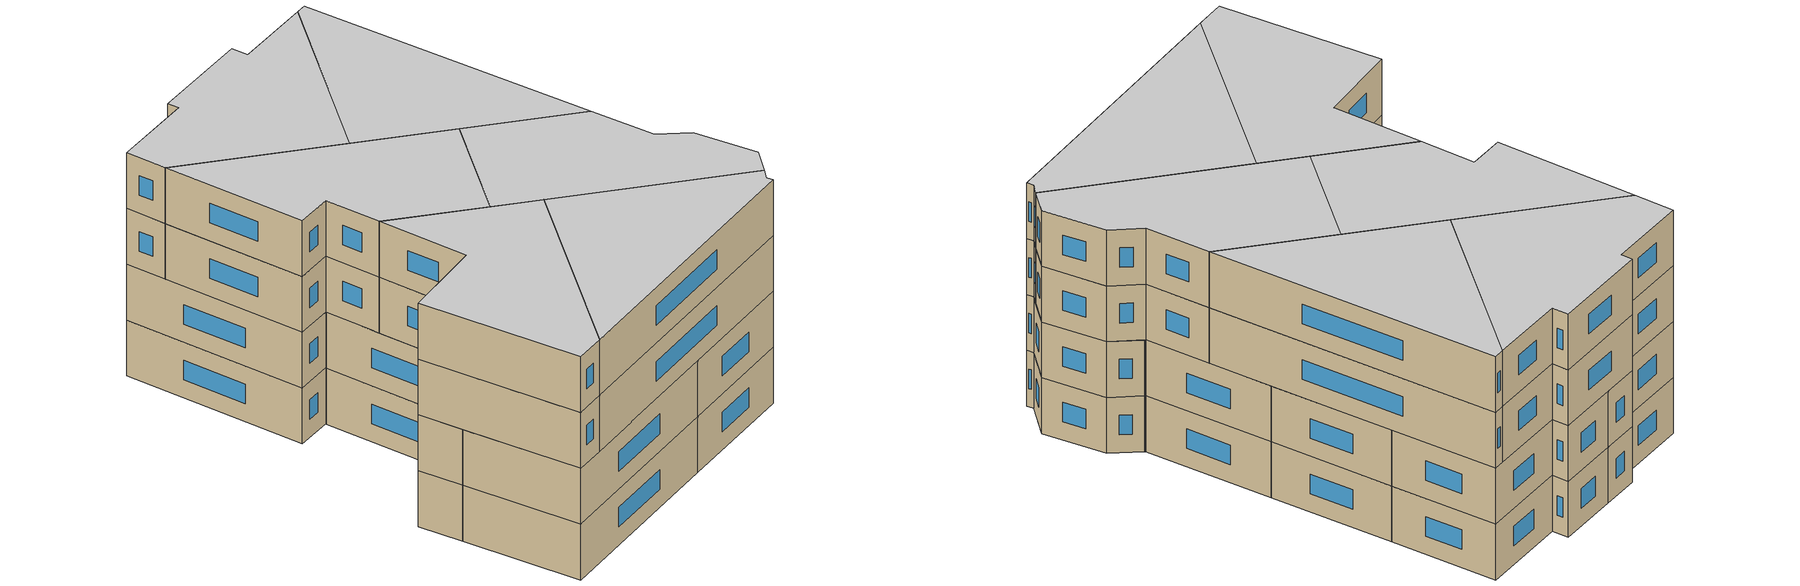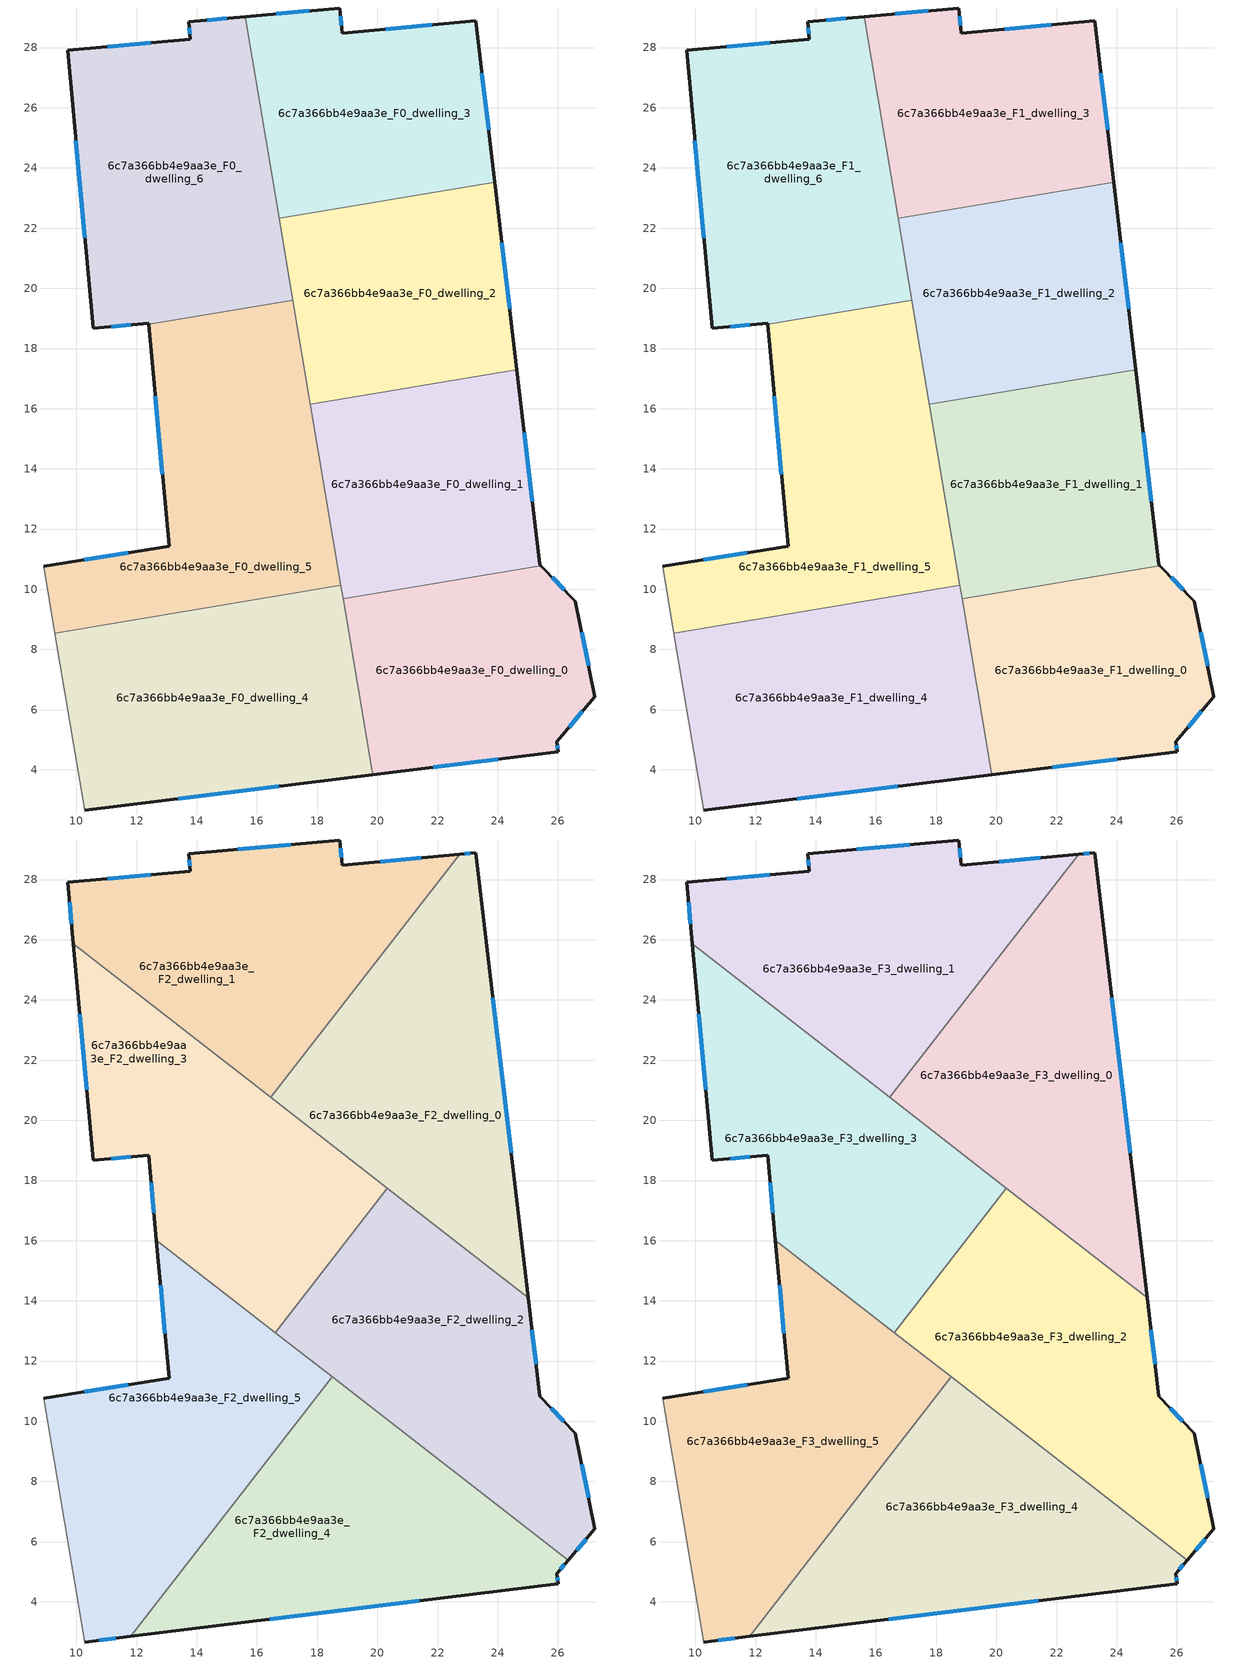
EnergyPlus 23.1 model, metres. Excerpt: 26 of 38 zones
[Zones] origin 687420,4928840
6c7a366bb4e9aa3e_F0_dwelling_0
 floor ground (EU_floor_Construction): 26.58,9.59 27.23,6.42 25.96,4.93 26.02,4.59 19.84,3.84 18.86,9.68 25.43,10.79 z0
 wall outside (EU_wall_Construction): 19.84,3.84 26.02,4.59 25.96,4.93 27.23,6.42 26.58,9.59 25.43,10.79 z0:3
 wall to 6c7a366bb4e9aa3e_F0_dwelling_1 (EU_wall_Construction): 25.43,10.79 18.86,9.68 z0:3
 wall to 6c7a366bb4e9aa3e_F0_dwelling_4 (EU_wall_Construction): 18.86,9.68 19.84,3.84 z0:3
 window (EU_Window_Construction): 26,4.71 25.98,4.82 / 21.85,4.08 24.01,4.35 / 26.21,9.98 25.81,10.4 / 27.02,7.46 26.79,8.56 / 26.37,5.42 26.82,5.94 z0.98:2.02
6c7a366bb4e9aa3e_F0_dwelling_1
 floor ground (EU_floor_Construction): 24.64,17.3 25.4,10.83 25.43,10.79 18.86,9.68 17.77,16.15 z0
 wall outside (EU_wall_Construction): 25.43,10.79 25.4,10.83 24.64,17.3 z0:3
 wall to 6c7a366bb4e9aa3e_F0_dwelling_2 (EU_wall_Construction): 24.64,17.3 17.77,16.15 z0:3
 wall to 6c7a366bb4e9aa3e_F0_dwelling_5 (EU_wall_Construction): 17.77,16.15 18.78,10.13 z0:3
 wall to 6c7a366bb4e9aa3e_F0_dwelling_4 (EU_wall_Construction): 18.78,10.13 18.86,9.69 z0:3
 window (EU_Window_Construction): 25.15,12.93 24.88,15.2 z0.98:2.02
6c7a366bb4e9aa3e_F0_dwelling_2
 floor ground (EU_floor_Construction): 23.9,23.53 24.64,17.3 17.77,16.15 16.74,22.33 z0
 wall outside (EU_wall_Construction): 24.64,17.3 23.9,23.53 z0:3
 wall to 6c7a366bb4e9aa3e_F0_dwelling_3 (EU_wall_Construction): 23.9,23.53 16.74,22.33 z0:3
 wall to 6c7a366bb4e9aa3e_F0_dwelling_6 (EU_wall_Construction): 16.74,22.33 17.19,19.61 z0:3
 wall to 6c7a366bb4e9aa3e_F0_dwelling_5 (EU_wall_Construction): 17.19,19.61 17.77,16.15 z0:3
 window (EU_Window_Construction): 24.4,19.33 24.14,21.51 z0.98:2.02
6c7a366bb4e9aa3e_F0_dwelling_3
 floor ground (EU_floor_Construction): 23.27,28.88 23.9,23.53 16.74,22.33 15.61,29.03 18.75,29.32 18.83,28.47 z0
 wall outside (EU_wall_Construction): 23.9,23.53 23.27,28.88 18.83,28.47 18.75,29.32 15.61,29.03 z0:3
 wall to 6c7a366bb4e9aa3e_F0_dwelling_6 (EU_wall_Construction): 15.61,29.03 16.74,22.33 z0:3
 window (EU_Window_Construction): 17.73,29.22 16.63,29.12 / 18.8,28.75 18.78,29.04 / 21.83,28.75 20.27,28.61 / 23.7,25.27 23.48,27.14 z0.98:2.02
6c7a366bb4e9aa3e_F0_dwelling_4
 floor ground (EU_floor_Construction): 18.78,10.13 19.84,3.84 10.27,2.67 9.28,8.54 z0
 wall outside (EU_wall_Construction): 10.27,2.67 19.84,3.84 z0:3
 wall to 6c7a366bb4e9aa3e_F0_dwelling_5 (EU_wall_Construction): 18.78,10.13 9.28,8.54 z0:3
 wall adiabatic (EU_wall_Construction): 9.28,8.54 10.27,2.67 z0:3
 window (EU_Window_Construction): 13.38,3.05 16.73,3.46 z0.98:2.02
6c7a366bb4e9aa3e_F0_dwelling_5
 floor ground (EU_floor_Construction): 17.19,19.61 18.78,10.13 9.28,8.54 8.91,10.76 13.08,11.42 12.4,18.81 z0
 wall outside (EU_wall_Construction): 12.4,18.81 13.08,11.42 8.91,10.76 z0:3
 wall adiabatic (EU_wall_Construction): 8.91,10.76 9.28,8.54 z0:3
 wall to 6c7a366bb4e9aa3e_F0_dwelling_6 (EU_wall_Construction): 17.19,19.61 12.4,18.81 z0:3
 window (EU_Window_Construction): 11.72,11.21 10.27,10.98 / 12.62,16.41 12.86,13.83 z0.98:2.02
6c7a366bb4e9aa3e_F0_dwelling_6
 floor ground (EU_floor_Construction): 15.61,29.03 17.19,19.61 12.4,18.81 12.4,18.84 10.56,18.67 9.71,27.91 13.79,28.28 13.74,28.86 z0
 wall outside (EU_wall_Construction): 15.61,29.03 13.74,28.86 13.79,28.28 9.71,27.91 10.56,18.67 12.4,18.84 12.4,18.81 z0:3
 window (EU_Window_Construction): 12.46,28.15 11.04,28.03 / 13.76,28.67 13.77,28.46 / 15,28.97 14.35,28.91 / 11.16,18.73 11.8,18.79 / 9.99,24.9 10.28,21.68 z0.98:2.02
6c7a366bb4e9aa3e_F1_dwelling_0
 floor to 6c7a366bb4e9aa3e_F0_dwelling_0 (EU_floor_Construction): 26.58,9.59 27.23,6.42 25.96,4.93 26.02,4.59 19.84,3.84 18.86,9.68 25.43,10.79 z3
 wall outside (EU_wall_Construction): 19.84,3.84 26.02,4.59 25.96,4.93 27.23,6.42 26.58,9.59 25.43,10.79 z3:6
 wall to 6c7a366bb4e9aa3e_F1_dwelling_1 (EU_wall_Construction): 25.43,10.79 18.86,9.68 z3:6
 wall to 6c7a366bb4e9aa3e_F1_dwelling_4 (EU_wall_Construction): 18.86,9.68 19.84,3.84 z3:6
 window (EU_Window_Construction): 26,4.71 25.98,4.82 / 21.85,4.08 24.01,4.35 / 26.21,9.98 25.81,10.4 / 27.02,7.46 26.79,8.56 / 26.37,5.42 26.82,5.94 z3.98:5.02
6c7a366bb4e9aa3e_F1_dwelling_1
 floor to 6c7a366bb4e9aa3e_F0_dwelling_1 (EU_floor_Construction): 24.64,17.3 25.4,10.83 25.43,10.79 18.86,9.68 17.77,16.15 z3
 wall outside (EU_wall_Construction): 25.43,10.79 25.4,10.83 24.64,17.3 z3:6
 wall to 6c7a366bb4e9aa3e_F1_dwelling_2 (EU_wall_Construction): 24.64,17.3 17.77,16.15 z3:6
 wall to 6c7a366bb4e9aa3e_F1_dwelling_5 (EU_wall_Construction): 17.77,16.15 18.78,10.13 z3:6
 wall to 6c7a366bb4e9aa3e_F1_dwelling_4 (EU_wall_Construction): 18.78,10.13 18.86,9.69 z3:6
 window (EU_Window_Construction): 25.15,12.93 24.88,15.2 z3.98:5.02
6c7a366bb4e9aa3e_F1_dwelling_2
 floor to 6c7a366bb4e9aa3e_F0_dwelling_2 (EU_floor_Construction): 23.9,23.53 24.64,17.3 17.77,16.15 16.74,22.33 z3
 wall outside (EU_wall_Construction): 24.64,17.3 23.9,23.53 z3:6
 wall to 6c7a366bb4e9aa3e_F1_dwelling_3 (EU_wall_Construction): 23.9,23.53 16.74,22.33 z3:6
 wall to 6c7a366bb4e9aa3e_F1_dwelling_6 (EU_wall_Construction): 16.74,22.33 17.19,19.61 z3:6
 wall to 6c7a366bb4e9aa3e_F1_dwelling_5 (EU_wall_Construction): 17.19,19.61 17.77,16.15 z3:6
 window (EU_Window_Construction): 24.4,19.33 24.14,21.51 z3.98:5.02
6c7a366bb4e9aa3e_F1_dwelling_3
 floor to 6c7a366bb4e9aa3e_F0_dwelling_3 (EU_floor_Construction): 23.27,28.88 23.9,23.53 16.74,22.33 15.61,29.03 18.75,29.32 18.83,28.47 z3
 wall outside (EU_wall_Construction): 23.9,23.53 23.27,28.88 18.83,28.47 18.75,29.32 15.61,29.03 z3:6
 wall to 6c7a366bb4e9aa3e_F1_dwelling_6 (EU_wall_Construction): 15.61,29.03 16.74,22.33 z3:6
 window (EU_Window_Construction): 17.73,29.22 16.63,29.12 / 18.8,28.75 18.78,29.04 / 21.83,28.75 20.27,28.61 / 23.7,25.27 23.48,27.14 z3.98:5.02
6c7a366bb4e9aa3e_F1_dwelling_4
 floor to 6c7a366bb4e9aa3e_F0_dwelling_4 (EU_floor_Construction): 18.78,10.13 19.84,3.84 10.27,2.67 9.28,8.54 z3
 wall outside (EU_wall_Construction): 10.27,2.67 19.84,3.84 z3:6
 wall to 6c7a366bb4e9aa3e_F1_dwelling_5 (EU_wall_Construction): 18.78,10.13 9.28,8.54 z3:6
 wall adiabatic (EU_wall_Construction): 9.28,8.54 10.27,2.67 z3:6
 window (EU_Window_Construction): 13.38,3.05 16.73,3.46 z3.98:5.02
 ceiling adiabatic (EU_roof_Construction): 19.84,3.84 18.78,10.13 17.26,9.88 11.8,2.85 z6
6c7a366bb4e9aa3e_F1_dwelling_5
 floor to 6c7a366bb4e9aa3e_F0_dwelling_5 (EU_floor_Construction): 17.19,19.61 18.78,10.13 9.28,8.54 8.91,10.76 13.08,11.42 12.4,18.81 z3
 wall outside (EU_wall_Construction): 12.4,18.81 13.08,11.42 8.91,10.76 z3:6
 wall adiabatic (EU_wall_Construction): 8.91,10.76 9.28,8.54 z3:6
 wall to 6c7a366bb4e9aa3e_F1_dwelling_6 (EU_wall_Construction): 17.19,19.61 12.4,18.81 z3:6
 window (EU_Window_Construction): 11.72,11.21 10.27,10.98 / 12.62,16.41 12.86,13.83 z3.98:5.02
6c7a366bb4e9aa3e_F1_dwelling_6
 floor to 6c7a366bb4e9aa3e_F0_dwelling_6 (EU_floor_Construction): 15.61,29.03 17.19,19.61 12.4,18.81 12.4,18.84 10.56,18.67 9.71,27.91 13.79,28.28 13.74,28.86 z3
 wall outside (EU_wall_Construction): 15.61,29.03 13.74,28.86 13.79,28.28 9.71,27.91 10.56,18.67 12.4,18.84 12.4,18.81 z3:6
 window (EU_Window_Construction): 12.46,28.15 11.04,28.03 / 13.76,28.67 13.77,28.46 / 15,28.97 14.35,28.91 / 11.16,18.73 11.8,18.79 / 9.99,24.9 10.28,21.68 z3.98:5.02
6c7a366bb4e9aa3e_F2_dwelling_0
 floor to 6c7a366bb4e9aa3e_F1_dwelling_2 (EU_floor_Construction): 23.9,23.53 24.64,17.3 21.57,16.79 17.08,20.28 16.9,21.34 17.81,22.51 z6
 floor to 6c7a366bb4e9aa3e_F1_dwelling_1 (EU_floor_Construction): 24.64,17.3 25.01,14.11 21.57,16.79 z6
 floor to 6c7a366bb4e9aa3e_F1_dwelling_3 (EU_floor_Construction): 23.27,28.88 23.9,23.53 17.81,22.51 22.73,28.83 z6
 floor to 6c7a366bb4e9aa3e_F1_dwelling_6 (EU_floor_Construction): 16.9,21.34 17.08,20.28 16.46,20.77 z6
 wall outside (EU_wall_Construction): 25.01,14.11 23.27,28.88 22.73,28.83 z6:9
 wall to 6c7a366bb4e9aa3e_F2_dwelling_1 (EU_wall_Construction): 22.73,28.83 16.46,20.76 z6:9
 wall to 6c7a366bb4e9aa3e_F2_dwelling_2 (EU_wall_Construction): 20.33,17.75 25.01,14.11 z6:9
 wall to 6c7a366bb4e9aa3e_F2_dwelling_3 (EU_wall_Construction): 16.46,20.76 20.33,17.75 z6:9
 window (EU_Window_Construction): 23.09,28.87 22.91,28.85 / 24.44,18.92 23.84,24.08 z6.98:8.02
6c7a366bb4e9aa3e_F2_dwelling_1
 floor to 6c7a366bb4e9aa3e_F1_dwelling_6 (EU_floor_Construction): 15.61,29.03 16.9,21.34 16.46,20.76 9.9,25.87 9.71,27.91 13.79,28.28 13.74,28.86 z6
 floor to 6c7a366bb4e9aa3e_F1_dwelling_3 (EU_floor_Construction): 22.73,28.83 17.81,22.51 16.74,22.33 15.61,29.03 18.75,29.32 18.83,28.47 z6
 floor to 6c7a366bb4e9aa3e_F1_dwelling_2 (EU_floor_Construction): 17.81,22.51 16.9,21.34 16.74,22.33 z6
 wall outside (EU_wall_Construction): 22.73,28.83 18.83,28.47 18.75,29.32 13.74,28.86 13.79,28.28 9.71,27.91 9.9,25.87 z6:9
 wall to 6c7a366bb4e9aa3e_F2_dwelling_3 (EU_wall_Construction): 9.9,25.87 16.46,20.76 z6:9
 window (EU_Window_Construction): 18.8,28.75 18.78,29.04 / 21.46,28.72 20.1,28.59 / 9.77,27.24 9.84,26.53 / 12.46,28.15 11.04,28.03 / 13.76,28.67 13.77,28.46 / 17.12,29.17 15.37,29 z6.98:8.02
6c7a366bb4e9aa3e_F2_dwelling_2
 floor to 6c7a366bb4e9aa3e_F1_dwelling_1 (EU_floor_Construction): 25.01,14.11 25.4,10.83 25.43,10.79 20.45,9.95 18.57,11.42 18.01,14.76 19.29,16.4 21.57,16.79 z6
 floor to 6c7a366bb4e9aa3e_F1_dwelling_0 (EU_floor_Construction): 26.58,9.59 27.23,6.42 26.34,5.38 20.46,9.95 25.43,10.79 z6
 floor to 6c7a366bb4e9aa3e_F1_dwelling_5 (EU_floor_Construction): 18.01,14.76 18.57,11.42 18.5,11.47 16.6,12.95 z6
 floor to 6c7a366bb4e9aa3e_F1_dwelling_2 (EU_floor_Construction): 21.57,16.79 19.29,16.4 20.33,17.75 z6
 wall outside (EU_wall_Construction): 26.34,5.38 27.23,6.42 26.58,9.59 25.4,10.83 25.01,14.11 z6:9
 wall to 6c7a366bb4e9aa3e_F2_dwelling_3 (EU_wall_Construction): 20.33,17.75 16.6,12.95 z6:9
 wall to 6c7a366bb4e9aa3e_F2_dwelling_4 (EU_wall_Construction): 18.5,11.47 26.34,5.38 z6:9
 wall to 6c7a366bb4e9aa3e_F2_dwelling_5 (EU_wall_Construction): 16.6,12.95 18.5,11.47 z6:9
 window (EU_Window_Construction): 27.02,7.46 26.79,8.56 / 26.63,5.72 26.94,6.08 / 25.27,11.89 25.14,13.04 / 26.2,10 25.78,10.42 z6.98:8.02
6c7a366bb4e9aa3e_F2_dwelling_3
 floor to 6c7a366bb4e9aa3e_F1_dwelling_5 (EU_floor_Construction): 17.19,19.61 18.01,14.76 16.6,12.95 12.66,16.01 12.4,18.81 z6
 floor to 6c7a366bb4e9aa3e_F1_dwelling_2 (EU_floor_Construction): 20.33,17.75 19.29,16.4 17.77,16.15 17.08,20.28 z6
 floor to 6c7a366bb4e9aa3e_F1_dwelling_1 (EU_floor_Construction): 19.29,16.4 18.01,14.76 17.77,16.15 z6
 floor to 6c7a366bb4e9aa3e_F1_dwelling_6 (EU_floor_Construction): 17.08,20.28 17.19,19.61 12.4,18.81 12.4,18.84 10.56,18.67 9.9,25.87 z6
 wall outside (EU_wall_Construction): 9.9,25.87 10.56,18.67 12.4,18.84 12.66,16.01 z6:9
 wall to 6c7a366bb4e9aa3e_F2_dwelling_5 (EU_wall_Construction): 12.66,16.01 16.6,12.95 z6:9
 window (EU_Window_Construction): 12.48,17.92 12.57,16.94 / 11.16,18.73 11.8,18.79 / 10.11,23.53 10.34,21.01 z6.98:8.02
6c7a366bb4e9aa3e_F2_dwelling_4
 floor to 6c7a366bb4e9aa3e_F1_dwelling_0 (EU_floor_Construction): 26.34,5.38 25.96,4.93 26.02,4.59 19.84,3.84 18.86,9.68 20.46,9.95 z6
 floor adiabatic (EU_floor_Construction): 18.78,10.13 19.84,3.84 11.8,2.85 17.26,9.88 z6
 floor to 6c7a366bb4e9aa3e_F1_dwelling_1 (EU_floor_Construction): 20.45,9.95 18.86,9.68 18.57,11.42 z6
 floor to 6c7a366bb4e9aa3e_F1_dwelling_5 (EU_floor_Construction): 18.57,11.42 18.78,10.13 17.26,9.88 18.5,11.47 z6
 wall outside (EU_wall_Construction): 11.8,2.85 26.02,4.59 25.96,4.93 26.34,5.38 z6:9
 wall to 6c7a366bb4e9aa3e_F2_dwelling_5 (EU_wall_Construction): 18.5,11.47 11.8,2.85 z6:9
 window (EU_Window_Construction): 16.42,3.42 21.39,4.03 / 26.08,5.08 26.21,5.23 / 26,4.71 25.98,4.82 z6.98:8.02
6c7a366bb4e9aa3e_F2_dwelling_5
 floor to 6c7a366bb4e9aa3e_F1_dwelling_5 (EU_floor_Construction): 18.5,11.47 17.26,9.88 9.28,8.54 8.91,10.76 13.08,11.42 12.66,16.01 z6
 floor to 6c7a366bb4e9aa3e_F1_dwelling_4 (EU_floor_Construction): 17.26,9.88 11.8,2.85 10.27,2.67 9.28,8.54 z6
 wall outside (EU_wall_Construction): 10.27,2.67 11.8,2.85 / 12.66,16.01 13.08,11.42 8.91,10.76 z6:9
 wall adiabatic (EU_wall_Construction): 8.91,10.76 10.27,2.67 z6:9
 window (EU_Window_Construction): 10.77,2.73 11.3,2.79 / 11.72,11.21 10.27,10.98 / 12.8,14.52 12.94,12.92 z6.98:8.02
6c7a366bb4e9aa3e_F3_dwelling_0
 floor to 6c7a366bb4e9aa3e_F2_dwelling_0 (EU_floor_Construction): 23.27,28.88 25.01,14.11 16.46,20.76 22.73,28.83 z9
 wall outside (EU_wall_Construction): 25.01,14.11 23.27,28.88 22.73,28.83 z9:12
 wall to 6c7a366bb4e9aa3e_F3_dwelling_1 (EU_wall_Construction): 22.73,28.83 16.46,20.76 z9:12
 wall to 6c7a366bb4e9aa3e_F3_dwelling_2 (EU_wall_Construction): 20.33,17.75 25.01,14.11 z9:12
 wall to 6c7a366bb4e9aa3e_F3_dwelling_3 (EU_wall_Construction): 16.46,20.76 20.33,17.75 z9:12
 window (EU_Window_Construction): 23.09,28.87 22.91,28.85 / 24.44,18.92 23.84,24.08 z9.98:11.02
 ceiling to 6c7a366bb4e9aa3e_F4_dwelling_0 (EU_floor_Construction): 25.01,14.11 23.27,28.88 22.73,28.83 16.46,20.76 z12
6c7a366bb4e9aa3e_F3_dwelling_1
 floor to 6c7a366bb4e9aa3e_F2_dwelling_1 (EU_floor_Construction): 22.73,28.83 16.46,20.76 9.9,25.87 9.71,27.91 13.79,28.28 13.74,28.86 18.75,29.32 18.83,28.47 z9
 wall outside (EU_wall_Construction): 22.73,28.83 18.83,28.47 18.75,29.32 13.74,28.86 13.79,28.28 9.71,27.91 9.9,25.87 z9:12
 wall to 6c7a366bb4e9aa3e_F3_dwelling_3 (EU_wall_Construction): 9.9,25.87 16.46,20.76 z9:12
 window (EU_Window_Construction): 18.8,28.75 18.78,29.04 / 21.46,28.72 20.1,28.59 / 9.77,27.24 9.84,26.53 / 12.46,28.15 11.04,28.03 / 13.76,28.67 13.77,28.46 / 17.12,29.17 15.37,29 z9.98:11.02
 ceiling to 6c7a366bb4e9aa3e_F4_dwelling_1 (EU_floor_Construction): 16.46,20.76 22.73,28.83 18.83,28.47 18.75,29.32 13.74,28.86 13.79,28.28 9.71,27.91 9.9,25.87 z12
6c7a366bb4e9aa3e_F3_dwelling_2
 floor to 6c7a366bb4e9aa3e_F2_dwelling_2 (EU_floor_Construction): 25.01,14.11 25.4,10.83 26.58,9.59 27.23,6.42 26.34,5.38 16.6,12.95 20.33,17.75 z9
 wall outside (EU_wall_Construction): 26.34,5.38 27.23,6.42 26.58,9.59 25.4,10.83 25.01,14.11 z9:12
 wall to 6c7a366bb4e9aa3e_F3_dwelling_3 (EU_wall_Construction): 20.33,17.75 16.6,12.95 z9:12
 wall to 6c7a366bb4e9aa3e_F3_dwelling_4 (EU_wall_Construction): 18.5,11.47 26.34,5.38 z9:12
 wall to 6c7a366bb4e9aa3e_F3_dwelling_5 (EU_wall_Construction): 16.6,12.95 18.5,11.47 z9:12
 window (EU_Window_Construction): 27.02,7.46 26.79,8.56 / 26.63,5.72 26.94,6.08 / 25.27,11.89 25.14,13.04 / 26.2,10 25.78,10.42 z9.98:11.02
 ceiling to 6c7a366bb4e9aa3e_F4_dwelling_2 (EU_floor_Construction): 26.34,5.38 27.23,6.42 26.58,9.59 25.4,10.83 25.01,14.11 20.33,17.75 16.6,12.95 z12
6c7a366bb4e9aa3e_F3_dwelling_3
 floor to 6c7a366bb4e9aa3e_F2_dwelling_3 (EU_floor_Construction): 20.33,17.75 16.6,12.95 12.66,16.01 12.4,18.84 10.56,18.67 9.9,25.87 z9
 wall outside (EU_wall_Construction): 9.9,25.87 10.56,18.67 12.4,18.84 12.66,16.01 z9:12
 wall to 6c7a366bb4e9aa3e_F3_dwelling_5 (EU_wall_Construction): 12.66,16.01 16.6,12.95 z9:12
 window (EU_Window_Construction): 12.48,17.92 12.57,16.94 / 11.16,18.73 11.8,18.79 / 10.11,23.53 10.34,21.01 z9.98:11.02
 ceiling to 6c7a366bb4e9aa3e_F4_dwelling_3 (EU_floor_Construction): 16.6,12.95 20.33,17.75 9.9,25.87 10.56,18.67 12.4,18.84 12.66,16.01 z12
6c7a366bb4e9aa3e_F3_dwelling_4
 floor to 6c7a366bb4e9aa3e_F2_dwelling_4 (EU_floor_Construction): 26.34,5.38 25.96,4.93 26.02,4.59 11.8,2.85 18.5,11.47 z9
 wall outside (EU_wall_Construction): 11.8,2.85 26.02,4.59 25.96,4.93 26.34,5.38 z9:12
 wall to 6c7a366bb4e9aa3e_F3_dwelling_5 (EU_wall_Construction): 18.5,11.47 11.8,2.85 z9:12
 window (EU_Window_Construction): 16.42,3.42 21.39,4.03 / 26.08,5.08 26.21,5.23 / 26,4.71 25.98,4.82 z9.98:11.02
 ceiling to 6c7a366bb4e9aa3e_F4_dwelling_4 (EU_floor_Construction): 26.02,4.59 25.96,4.93 26.34,5.38 18.5,11.47 11.8,2.85 z12
6c7a366bb4e9aa3e_F3_dwelling_5
 floor to 6c7a366bb4e9aa3e_F2_dwelling_5 (EU_floor_Construction): 18.5,11.47 11.8,2.85 10.27,2.67 8.91,10.76 13.08,11.42 12.66,16.01 z9
 wall outside (EU_wall_Construction): 10.27,2.67 11.8,2.85 / 12.66,16.01 13.08,11.42 8.91,10.76 z9:12
 wall adiabatic (EU_wall_Construction): 8.91,10.76 10.27,2.67 z9:12
 window (EU_Window_Construction): 10.77,2.73 11.3,2.79 / 11.72,11.21 10.27,10.98 / 12.8,14.52 12.94,12.92 z9.98:11.02
 ceiling to 6c7a366bb4e9aa3e_F4_dwelling_5 (EU_floor_Construction): 11.8,2.85 18.5,11.47 12.66,16.01 13.08,11.42 8.91,10.76 10.27,2.67 z12
[Building]
EU S2 Campaign: North Axis=0; Terrain=City; Solar Distribution=FullExterior
[Site:Location]
Bologna: Latitude=44.5; Longitude=11.25; Time Zone=1; Elevation=37
[SizingPeriod:WeatherFileDays]
AnnualSizingPeriod: Begin Month=1; Begin Day of Month=1; End Month=12; End Day of Month=31; Day of Week for Start Day=Monday; Use Weather File Daylight Saving Period=No; Use Weather File Rain and Snow Indicators=No
[MATERIAL]
EU_InternalMass_Material: Roughness=MediumRough; Thickness=0.1; Conductivity=1; Density=1800; Specific Heat=900; Thermal Absorptance=0.9; Solar Absorptance=0.7; Visible Absorptance=0.7
[MATERIAL:NOMASS] Roughness=MediumRough; Thermal Absorptance=0.9; Solar Absorptance=0.7; Visible Absorptance=0.7
Name | Thermal Resistance
EU_wall_NoMass | 0.905828
EU_roof_NoMass | 0.37593
EU_floor_NoMass | 0.67114
[WINDOWMATERIAL:SIMPLEGLAZINGSYSTEM]
EU_Window_SimpleGlazing: UFactor=4.52486; Solar Heat Gain Coefficient=0.85; Visible Transmittance=0.85
[CONSTRUCTION]
EU_wall_Construction: EU_wall_NoMass
EU_roof_Construction: EU_roof_NoMass
EU_floor_Construction: EU_floor_NoMass
EU_Window_Construction: EU_Window_SimpleGlazing
EU_InternalMass_Construction: EU_InternalMass_Material
[ZONE] Type=1; Multiplier=1; Ceiling Height=autocalculate; Floor Area=autocalculate; Part of Total Floor Area=Yes
Name | Volume
6c7a366bb4e9aa3e_F0_dwelling_0; 6c7a366bb4e9aa3e_F1_dwelling_0 | 133.703
6c7a366bb4e9aa3e_F2_dwelling_0; 6c7a366bb4e9aa3e_F3_dwelling_0 | 178.245
6c7a366bb4e9aa3e_F0_dwelling_1; 6c7a366bb4e9aa3e_F1_dwelling_1 | 133.68
6c7a366bb4e9aa3e_F2_dwelling_1; 6c7a366bb4e9aa3e_F3_dwelling_1 | 178.246
6c7a366bb4e9aa3e_F0_dwelling_2; 6c7a366bb4e9aa3e_F1_dwelling_2 | 133.678
6c7a366bb4e9aa3e_F2_dwelling_2; 6c7a366bb4e9aa3e_F3_dwelling_2 | 178.256
6c7a366bb4e9aa3e_F0_dwelling_3; 6c7a366bb4e9aa3e_F1_dwelling_3 | 133.682
6c7a366bb4e9aa3e_F2_dwelling_3; 6c7a366bb4e9aa3e_F3_dwelling_3 | 178.259
6c7a366bb4e9aa3e_F0_dwelling_4; 6c7a366bb4e9aa3e_F1_dwelling_4 | 178.255
6c7a366bb4e9aa3e_F2_dwelling_4; 6c7a366bb4e9aa3e_F3_dwelling_4 | 178.252
6c7a366bb4e9aa3e_F0_dwelling_5; 6c7a366bb4e9aa3e_F1_dwelling_5 | 178.25
6c7a366bb4e9aa3e_F2_dwelling_5; 6c7a366bb4e9aa3e_F3_dwelling_5 | 178.258
6c7a366bb4e9aa3e_F0_dwelling_6; 6c7a366bb4e9aa3e_F1_dwelling_6 | 178.262
[INTERNALMASS] Construction=EU_InternalMass_Construction
Name | Zone or ZoneList | Surface Area
6c7a366bb4e9aa3e_F0_dwelling_0_EU_InternalMass | 6c7a366bb4e9aa3e_F0_dwelling_0 | 44.5676
6c7a366bb4e9aa3e_F0_dwelling_1_EU_InternalMass | 6c7a366bb4e9aa3e_F0_dwelling_1 | 44.5599
6c7a366bb4e9aa3e_F0_dwelling_2_EU_InternalMass | 6c7a366bb4e9aa3e_F0_dwelling_2 | 44.5594
6c7a366bb4e9aa3e_F0_dwelling_3_EU_InternalMass | 6c7a366bb4e9aa3e_F0_dwelling_3 | 44.5604
6c7a366bb4e9aa3e_F0_dwelling_4_EU_InternalMass | 6c7a366bb4e9aa3e_F0_dwelling_4 | 59.4182
6c7a366bb4e9aa3e_F0_dwelling_5_EU_InternalMass | 6c7a366bb4e9aa3e_F0_dwelling_5 | 59.4163
6c7a366bb4e9aa3e_F0_dwelling_6_EU_InternalMass | 6c7a366bb4e9aa3e_F0_dwelling_6 | 59.4207
6c7a366bb4e9aa3e_F1_dwelling_0_EU_InternalMass | 6c7a366bb4e9aa3e_F1_dwelling_0 | 44.5676
6c7a366bb4e9aa3e_F1_dwelling_1_EU_InternalMass | 6c7a366bb4e9aa3e_F1_dwelling_1 | 44.5599
6c7a366bb4e9aa3e_F1_dwelling_2_EU_InternalMass | 6c7a366bb4e9aa3e_F1_dwelling_2 | 44.5594
6c7a366bb4e9aa3e_F1_dwelling_3_EU_InternalMass | 6c7a366bb4e9aa3e_F1_dwelling_3 | 44.5604
6c7a366bb4e9aa3e_F1_dwelling_4_EU_InternalMass | 6c7a366bb4e9aa3e_F1_dwelling_4 | 59.4182
6c7a366bb4e9aa3e_F1_dwelling_5_EU_InternalMass | 6c7a366bb4e9aa3e_F1_dwelling_5 | 59.4163
6c7a366bb4e9aa3e_F1_dwelling_6_EU_InternalMass | 6c7a366bb4e9aa3e_F1_dwelling_6 | 59.4207
6c7a366bb4e9aa3e_F2_dwelling_0_EU_InternalMass | 6c7a366bb4e9aa3e_F2_dwelling_0 | 59.4147
6c7a366bb4e9aa3e_F2_dwelling_1_EU_InternalMass | 6c7a366bb4e9aa3e_F2_dwelling_1 | 59.4154
6c7a366bb4e9aa3e_F2_dwelling_2_EU_InternalMass | 6c7a366bb4e9aa3e_F2_dwelling_2 | 59.4183
6c7a366bb4e9aa3e_F2_dwelling_3_EU_InternalMass | 6c7a366bb4e9aa3e_F2_dwelling_3 | 59.4198
6c7a366bb4e9aa3e_F2_dwelling_4_EU_InternalMass | 6c7a366bb4e9aa3e_F2_dwelling_4 | 59.4173
6c7a366bb4e9aa3e_F2_dwelling_5_EU_InternalMass | 6c7a366bb4e9aa3e_F2_dwelling_5 | 59.4193
6c7a366bb4e9aa3e_F3_dwelling_0_EU_InternalMass | 6c7a366bb4e9aa3e_F3_dwelling_0 | 59.4147
6c7a366bb4e9aa3e_F3_dwelling_1_EU_InternalMass | 6c7a366bb4e9aa3e_F3_dwelling_1 | 59.4154
6c7a366bb4e9aa3e_F3_dwelling_2_EU_InternalMass | 6c7a366bb4e9aa3e_F3_dwelling_2 | 59.4183
6c7a366bb4e9aa3e_F3_dwelling_3_EU_InternalMass | 6c7a366bb4e9aa3e_F3_dwelling_3 | 59.4198
6c7a366bb4e9aa3e_F3_dwelling_4_EU_InternalMass | 6c7a366bb4e9aa3e_F3_dwelling_4 | 59.4173
6c7a366bb4e9aa3e_F3_dwelling_5_EU_InternalMass | 6c7a366bb4e9aa3e_F3_dwelling_5 | 59.4193
[OTHEREQUIPMENT] Fuel Type=Electricity; Design Level Calculation Method=Watts/Area; Power per Zone Floor Area=1; Fraction Latent=0; Fraction Radiant=0; Fraction Lost=0; Carbon Dioxide Generation Rate=0; EndUse Subcategory=EU_Step8_InternalGains
Name | Zone or ZoneList or Space or SpaceList | Schedule
EU_Step8_InternalGain_6c7a366bb4e9aa3e_F0_dwelling_0_f000 | 6c7a366bb4e9aa3e_F0_dwelling_0 | EU_Step8_GainSchedule_6c7a366bb4e9aa3e_F0_dwelling_0_f000
EU_Step8_InternalGain_6c7a366bb4e9aa3e_F0_dwelling_1_f000 | 6c7a366bb4e9aa3e_F0_dwelling_1 | EU_Step8_GainSchedule_6c7a366bb4e9aa3e_F0_dwelling_1_f000
EU_Step8_InternalGain_6c7a366bb4e9aa3e_F0_dwelling_2_f000 | 6c7a366bb4e9aa3e_F0_dwelling_2 | EU_Step8_GainSchedule_6c7a366bb4e9aa3e_F0_dwelling_2_f000
EU_Step8_InternalGain_6c7a366bb4e9aa3e_F0_dwelling_3_f000 | 6c7a366bb4e9aa3e_F0_dwelling_3 | EU_Step8_GainSchedule_6c7a366bb4e9aa3e_F0_dwelling_3_f000
EU_Step8_InternalGain_6c7a366bb4e9aa3e_F0_dwelling_4_f000 | 6c7a366bb4e9aa3e_F0_dwelling_4 | EU_Step8_GainSchedule_6c7a366bb4e9aa3e_F0_dwelling_4_f000
EU_Step8_InternalGain_6c7a366bb4e9aa3e_F0_dwelling_5_f000 | 6c7a366bb4e9aa3e_F0_dwelling_5 | EU_Step8_GainSchedule_6c7a366bb4e9aa3e_F0_dwelling_5_f000
EU_Step8_InternalGain_6c7a366bb4e9aa3e_F0_dwelling_6_f000 | 6c7a366bb4e9aa3e_F0_dwelling_6 | EU_Step8_GainSchedule_6c7a366bb4e9aa3e_F0_dwelling_6_f000
EU_Step8_InternalGain_6c7a366bb4e9aa3e_F1_dwelling_0_f000 | 6c7a366bb4e9aa3e_F1_dwelling_0 | EU_Step8_GainSchedule_6c7a366bb4e9aa3e_F1_dwelling_0_f000
EU_Step8_InternalGain_6c7a366bb4e9aa3e_F1_dwelling_1_f000 | 6c7a366bb4e9aa3e_F1_dwelling_1 | EU_Step8_GainSchedule_6c7a366bb4e9aa3e_F1_dwelling_1_f000
EU_Step8_InternalGain_6c7a366bb4e9aa3e_F1_dwelling_2_f000 | 6c7a366bb4e9aa3e_F1_dwelling_2 | EU_Step8_GainSchedule_6c7a366bb4e9aa3e_F1_dwelling_2_f000
EU_Step8_InternalGain_6c7a366bb4e9aa3e_F1_dwelling_3_f000 | 6c7a366bb4e9aa3e_F1_dwelling_3 | EU_Step8_GainSchedule_6c7a366bb4e9aa3e_F1_dwelling_3_f000
EU_Step8_InternalGain_6c7a366bb4e9aa3e_F1_dwelling_4_f000 | 6c7a366bb4e9aa3e_F1_dwelling_4 | EU_Step8_GainSchedule_6c7a366bb4e9aa3e_F1_dwelling_4_f000
EU_Step8_InternalGain_6c7a366bb4e9aa3e_F1_dwelling_5_f000 | 6c7a366bb4e9aa3e_F1_dwelling_5 | EU_Step8_GainSchedule_6c7a366bb4e9aa3e_F1_dwelling_5_f000
EU_Step8_InternalGain_6c7a366bb4e9aa3e_F1_dwelling_6_f000 | 6c7a366bb4e9aa3e_F1_dwelling_6 | EU_Step8_GainSchedule_6c7a366bb4e9aa3e_F1_dwelling_6_f000
EU_Step8_InternalGain_6c7a366bb4e9aa3e_F2_dwelling_0_f000 | 6c7a366bb4e9aa3e_F2_dwelling_0 | EU_Step8_GainSchedule_6c7a366bb4e9aa3e_F2_dwelling_0_f000
EU_Step8_InternalGain_6c7a366bb4e9aa3e_F2_dwelling_1_f000 | 6c7a366bb4e9aa3e_F2_dwelling_1 | EU_Step8_GainSchedule_6c7a366bb4e9aa3e_F2_dwelling_1_f000
EU_Step8_InternalGain_6c7a366bb4e9aa3e_F2_dwelling_2_f000 | 6c7a366bb4e9aa3e_F2_dwelling_2 | EU_Step8_GainSchedule_6c7a366bb4e9aa3e_F2_dwelling_2_f000
EU_Step8_InternalGain_6c7a366bb4e9aa3e_F2_dwelling_3_f000 | 6c7a366bb4e9aa3e_F2_dwelling_3 | EU_Step8_GainSchedule_6c7a366bb4e9aa3e_F2_dwelling_3_f000
EU_Step8_InternalGain_6c7a366bb4e9aa3e_F2_dwelling_4_f000 | 6c7a366bb4e9aa3e_F2_dwelling_4 | EU_Step8_GainSchedule_6c7a366bb4e9aa3e_F2_dwelling_4_f000
EU_Step8_InternalGain_6c7a366bb4e9aa3e_F2_dwelling_5_f000 | 6c7a366bb4e9aa3e_F2_dwelling_5 | EU_Step8_GainSchedule_6c7a366bb4e9aa3e_F2_dwelling_5_f000
EU_Step8_InternalGain_6c7a366bb4e9aa3e_F3_dwelling_0_f000 | 6c7a366bb4e9aa3e_F3_dwelling_0 | EU_Step8_GainSchedule_6c7a366bb4e9aa3e_F3_dwelling_0_f000
EU_Step8_InternalGain_6c7a366bb4e9aa3e_F3_dwelling_1_f000 | 6c7a366bb4e9aa3e_F3_dwelling_1 | EU_Step8_GainSchedule_6c7a366bb4e9aa3e_F3_dwelling_1_f000
EU_Step8_InternalGain_6c7a366bb4e9aa3e_F3_dwelling_2_f000 | 6c7a366bb4e9aa3e_F3_dwelling_2 | EU_Step8_GainSchedule_6c7a366bb4e9aa3e_F3_dwelling_2_f000
EU_Step8_InternalGain_6c7a366bb4e9aa3e_F3_dwelling_3_f000 | 6c7a366bb4e9aa3e_F3_dwelling_3 | EU_Step8_GainSchedule_6c7a366bb4e9aa3e_F3_dwelling_3_f000
EU_Step8_InternalGain_6c7a366bb4e9aa3e_F3_dwelling_4_f000 | 6c7a366bb4e9aa3e_F3_dwelling_4 | EU_Step8_GainSchedule_6c7a366bb4e9aa3e_F3_dwelling_4_f000
EU_Step8_InternalGain_6c7a366bb4e9aa3e_F3_dwelling_5_f000 | 6c7a366bb4e9aa3e_F3_dwelling_5 | EU_Step8_GainSchedule_6c7a366bb4e9aa3e_F3_dwelling_5_f000
[ZONEVENTILATION:DESIGNFLOWRATE] Schedule=EU_AlwaysOn; Design Flow Rate Calculation Method=AirChanges/Hour; Air Changes per Hour=0.73129; Ventilation Type=Natural; Fan Pressure Rise=0; Fan Total Efficiency=1; Constant Term Coefficient=1; Temperature Term Coefficient=0; Velocity Term Coefficient=0; Velocity Squared Term Coefficient=0; Minimum Indoor Temperature=-100; Maximum Indoor Temperature=100; Delta Temperature=-100; Minimum Outdoor Temperature=-100; Maximum Outdoor Temperature=100; Maximum Wind Speed=40
Name | Zone or ZoneList or Space or SpaceList
EU_ConstantAir_6c7a366bb4e9aa3e_F0_dwelling_0 | 6c7a366bb4e9aa3e_F0_dwelling_0
EU_ConstantAir_6c7a366bb4e9aa3e_F0_dwelling_1 | 6c7a366bb4e9aa3e_F0_dwelling_1
EU_ConstantAir_6c7a366bb4e9aa3e_F0_dwelling_2 | 6c7a366bb4e9aa3e_F0_dwelling_2
EU_ConstantAir_6c7a366bb4e9aa3e_F0_dwelling_3 | 6c7a366bb4e9aa3e_F0_dwelling_3
EU_ConstantAir_6c7a366bb4e9aa3e_F0_dwelling_4 | 6c7a366bb4e9aa3e_F0_dwelling_4
EU_ConstantAir_6c7a366bb4e9aa3e_F0_dwelling_5 | 6c7a366bb4e9aa3e_F0_dwelling_5
EU_ConstantAir_6c7a366bb4e9aa3e_F0_dwelling_6 | 6c7a366bb4e9aa3e_F0_dwelling_6
EU_ConstantAir_6c7a366bb4e9aa3e_F1_dwelling_0 | 6c7a366bb4e9aa3e_F1_dwelling_0
EU_ConstantAir_6c7a366bb4e9aa3e_F1_dwelling_1 | 6c7a366bb4e9aa3e_F1_dwelling_1
EU_ConstantAir_6c7a366bb4e9aa3e_F1_dwelling_2 | 6c7a366bb4e9aa3e_F1_dwelling_2
EU_ConstantAir_6c7a366bb4e9aa3e_F1_dwelling_3 | 6c7a366bb4e9aa3e_F1_dwelling_3
EU_ConstantAir_6c7a366bb4e9aa3e_F1_dwelling_4 | 6c7a366bb4e9aa3e_F1_dwelling_4
EU_ConstantAir_6c7a366bb4e9aa3e_F1_dwelling_5 | 6c7a366bb4e9aa3e_F1_dwelling_5
EU_ConstantAir_6c7a366bb4e9aa3e_F1_dwelling_6 | 6c7a366bb4e9aa3e_F1_dwelling_6
EU_ConstantAir_6c7a366bb4e9aa3e_F2_dwelling_0 | 6c7a366bb4e9aa3e_F2_dwelling_0
EU_ConstantAir_6c7a366bb4e9aa3e_F2_dwelling_1 | 6c7a366bb4e9aa3e_F2_dwelling_1
EU_ConstantAir_6c7a366bb4e9aa3e_F2_dwelling_2 | 6c7a366bb4e9aa3e_F2_dwelling_2
EU_ConstantAir_6c7a366bb4e9aa3e_F2_dwelling_3 | 6c7a366bb4e9aa3e_F2_dwelling_3
EU_ConstantAir_6c7a366bb4e9aa3e_F2_dwelling_4 | 6c7a366bb4e9aa3e_F2_dwelling_4
EU_ConstantAir_6c7a366bb4e9aa3e_F2_dwelling_5 | 6c7a366bb4e9aa3e_F2_dwelling_5
EU_ConstantAir_6c7a366bb4e9aa3e_F3_dwelling_0 | 6c7a366bb4e9aa3e_F3_dwelling_0
EU_ConstantAir_6c7a366bb4e9aa3e_F3_dwelling_1 | 6c7a366bb4e9aa3e_F3_dwelling_1
EU_ConstantAir_6c7a366bb4e9aa3e_F3_dwelling_2 | 6c7a366bb4e9aa3e_F3_dwelling_2
EU_ConstantAir_6c7a366bb4e9aa3e_F3_dwelling_3 | 6c7a366bb4e9aa3e_F3_dwelling_3
EU_ConstantAir_6c7a366bb4e9aa3e_F3_dwelling_4 | 6c7a366bb4e9aa3e_F3_dwelling_4
EU_ConstantAir_6c7a366bb4e9aa3e_F3_dwelling_5 | 6c7a366bb4e9aa3e_F3_dwelling_5
[HVACTEMPLATE:THERMOSTAT] Constant Heating Setpoint=20; Constant Cooling Setpoint=50
EU_HeatOnly_6c7a366bb4e9aa3e_F0_dwelling_0; EU_HeatOnly_6c7a366bb4e9aa3e_F0_dwelling_1; EU_HeatOnly_6c7a366bb4e9aa3e_F0_dwelling_2; EU_HeatOnly_6c7a366bb4e9aa3e_F0_dwelling_3; EU_HeatOnly_6c7a366bb4e9aa3e_F0_dwelling_4; EU_HeatOnly_6c7a366bb4e9aa3e_F0_dwelling_5; EU_HeatOnly_6c7a366bb4e9aa3e_F0_dwelling_6; EU_HeatOnly_6c7a366bb4e9aa3e_F1_dwelling_0; EU_HeatOnly_6c7a366bb4e9aa3e_F1_dwelling_1; EU_HeatOnly_6c7a366bb4e9aa3e_F1_dwelling_2; EU_HeatOnly_6c7a366bb4e9aa3e_F1_dwelling_3; EU_HeatOnly_6c7a366bb4e9aa3e_F1_dwelling_4; EU_HeatOnly_6c7a366bb4e9aa3e_F1_dwelling_5; EU_HeatOnly_6c7a366bb4e9aa3e_F1_dwelling_6; EU_HeatOnly_6c7a366bb4e9aa3e_F2_dwelling_0; EU_HeatOnly_6c7a366bb4e9aa3e_F2_dwelling_1; EU_HeatOnly_6c7a366bb4e9aa3e_F2_dwelling_2; EU_HeatOnly_6c7a366bb4e9aa3e_F2_dwelling_3; EU_HeatOnly_6c7a366bb4e9aa3e_F2_dwelling_4; EU_HeatOnly_6c7a366bb4e9aa3e_F2_dwelling_5; EU_HeatOnly_6c7a366bb4e9aa3e_F3_dwelling_0; EU_HeatOnly_6c7a366bb4e9aa3e_F3_dwelling_1; EU_HeatOnly_6c7a366bb4e9aa3e_F3_dwelling_2; EU_HeatOnly_6c7a366bb4e9aa3e_F3_dwelling_3; EU_HeatOnly_6c7a366bb4e9aa3e_F3_dwelling_4; EU_HeatOnly_6c7a366bb4e9aa3e_F3_dwelling_5; EU_HeatOnly_6c7a366bb4e9aa3e_F4_dwelling_0; EU_HeatOnly_6c7a366bb4e9aa3e_F4_dwelling_1; EU_HeatOnly_6c7a366bb4e9aa3e_F4_dwelling_2; EU_HeatOnly_6c7a366bb4e9aa3e_F4_dwelling_3; EU_HeatOnly_6c7a366bb4e9aa3e_F4_dwelling_4
[HVACTEMPLATE:ZONE:IDEALLOADSAIRSYSTEM] System Availability Schedule=EU_AlwaysOn; Maximum Heating Supply Air Temperature=50; Minimum Cooling Supply Air Temperature=13; Maximum Heating Supply Air Humidity Ratio=0.0156; Minimum Cooling Supply Air Humidity Ratio=0.0077; Heating Limit=NoLimit; Cooling Limit=NoLimit; Heating Availability Schedule=EU_AlwaysOn; Cooling Availability Schedule=EU_CoolingOff; Dehumidification Control Type=ConstantSensibleHeatRatio; Cooling Sensible Heat Ratio=0.7; Dehumidification Setpoint=60; Humidification Control Type=None; Humidification Setpoint=30; Outdoor Air Method=None; Outdoor Air Flow Rate per Person=0.00944; Outdoor Air Flow Rate per Zone Floor Area=0; Outdoor Air Flow Rate per Zone=0; Demand Controlled Ventilation Type=None; Outdoor Air Economizer Type=NoEconomizer; Heat Recovery Type=None; Sensible Heat Recovery Effectiveness=0.7; Latent Heat Recovery Effectiveness=0.65
Name | Template Thermostat
6c7a366bb4e9aa3e_F0_dwelling_0 | EU_HeatOnly_6c7a366bb4e9aa3e_F0_dwelling_0
6c7a366bb4e9aa3e_F0_dwelling_1 | EU_HeatOnly_6c7a366bb4e9aa3e_F0_dwelling_1
6c7a366bb4e9aa3e_F0_dwelling_2 | EU_HeatOnly_6c7a366bb4e9aa3e_F0_dwelling_2
6c7a366bb4e9aa3e_F0_dwelling_3 | EU_HeatOnly_6c7a366bb4e9aa3e_F0_dwelling_3
6c7a366bb4e9aa3e_F0_dwelling_4 | EU_HeatOnly_6c7a366bb4e9aa3e_F0_dwelling_4
6c7a366bb4e9aa3e_F0_dwelling_5 | EU_HeatOnly_6c7a366bb4e9aa3e_F0_dwelling_5
6c7a366bb4e9aa3e_F0_dwelling_6 | EU_HeatOnly_6c7a366bb4e9aa3e_F0_dwelling_6
6c7a366bb4e9aa3e_F1_dwelling_0 | EU_HeatOnly_6c7a366bb4e9aa3e_F1_dwelling_0
6c7a366bb4e9aa3e_F1_dwelling_1 | EU_HeatOnly_6c7a366bb4e9aa3e_F1_dwelling_1
6c7a366bb4e9aa3e_F1_dwelling_2 | EU_HeatOnly_6c7a366bb4e9aa3e_F1_dwelling_2
6c7a366bb4e9aa3e_F1_dwelling_3 | EU_HeatOnly_6c7a366bb4e9aa3e_F1_dwelling_3
6c7a366bb4e9aa3e_F1_dwelling_4 | EU_HeatOnly_6c7a366bb4e9aa3e_F1_dwelling_4
6c7a366bb4e9aa3e_F1_dwelling_5 | EU_HeatOnly_6c7a366bb4e9aa3e_F1_dwelling_5
6c7a366bb4e9aa3e_F1_dwelling_6 | EU_HeatOnly_6c7a366bb4e9aa3e_F1_dwelling_6
6c7a366bb4e9aa3e_F2_dwelling_0 | EU_HeatOnly_6c7a366bb4e9aa3e_F2_dwelling_0
6c7a366bb4e9aa3e_F2_dwelling_1 | EU_HeatOnly_6c7a366bb4e9aa3e_F2_dwelling_1
6c7a366bb4e9aa3e_F2_dwelling_2 | EU_HeatOnly_6c7a366bb4e9aa3e_F2_dwelling_2
6c7a366bb4e9aa3e_F2_dwelling_3 | EU_HeatOnly_6c7a366bb4e9aa3e_F2_dwelling_3
6c7a366bb4e9aa3e_F2_dwelling_4 | EU_HeatOnly_6c7a366bb4e9aa3e_F2_dwelling_4
6c7a366bb4e9aa3e_F2_dwelling_5 | EU_HeatOnly_6c7a366bb4e9aa3e_F2_dwelling_5
6c7a366bb4e9aa3e_F3_dwelling_0 | EU_HeatOnly_6c7a366bb4e9aa3e_F3_dwelling_0
6c7a366bb4e9aa3e_F3_dwelling_1 | EU_HeatOnly_6c7a366bb4e9aa3e_F3_dwelling_1
6c7a366bb4e9aa3e_F3_dwelling_2 | EU_HeatOnly_6c7a366bb4e9aa3e_F3_dwelling_2
6c7a366bb4e9aa3e_F3_dwelling_3 | EU_HeatOnly_6c7a366bb4e9aa3e_F3_dwelling_3
6c7a366bb4e9aa3e_F3_dwelling_4 | EU_HeatOnly_6c7a366bb4e9aa3e_F3_dwelling_4
6c7a366bb4e9aa3e_F3_dwelling_5 | EU_HeatOnly_6c7a366bb4e9aa3e_F3_dwelling_5
[SIZING:ZONE] Zone Cooling Design Supply Air Temperature Input Method=SupplyAirTemperature; Zone Cooling Design Supply Air Temperature=13; Zone Heating Design Supply Air Temperature Input Method=SupplyAirTemperature; Zone Heating Design Supply Air Temperature=50; Zone Cooling Design Supply Air Humidity Ratio=0.008; Zone Heating Design Supply Air Humidity Ratio=0.008; Cooling Design Air Flow Method=DesignDay; Cooling Design Air Flow Rate=0; Cooling Minimum Air Flow per Zone Floor Area=0.000762; Cooling Minimum Air Flow=0; Cooling Minimum Air Flow Fraction=0.2; Heating Design Air Flow Method=DesignDay; Heating Design Air Flow Rate=0; Heating Maximum Air Flow per Zone Floor Area=0.002032; Heating Maximum Air Flow=0.141576; Heating Maximum Air Flow Fraction=0.3; Account for Dedicated Outdoor Air System=No; Dedicated Outdoor Air System Control Strategy=NeutralSupplyAir; Dedicated Outdoor Air Low Setpoint Temperature for Design=autosize; Dedicated Outdoor Air High Setpoint Temperature for Design=autosize; Zone Load Sizing Method=Sensible Load Only No Latent Load; Zone Latent Cooling Design Supply Air Humidity Ratio Input Method=HumidityRatioDifference; Zone Cooling Design Supply Air Humidity Ratio Difference=0.005; Zone Latent Heating Design Supply Air Humidity Ratio Input Method=HumidityRatioDifference; Zone Humidification Design Supply Air Humidity Ratio Difference=0.005
6c7a366bb4e9aa3e_F0_dwelling_0; 6c7a366bb4e9aa3e_F0_dwelling_1; 6c7a366bb4e9aa3e_F0_dwelling_2; 6c7a366bb4e9aa3e_F0_dwelling_3; 6c7a366bb4e9aa3e_F0_dwelling_4; 6c7a366bb4e9aa3e_F0_dwelling_5; 6c7a366bb4e9aa3e_F0_dwelling_6; 6c7a366bb4e9aa3e_F1_dwelling_0; 6c7a366bb4e9aa3e_F1_dwelling_1; 6c7a366bb4e9aa3e_F1_dwelling_2; 6c7a366bb4e9aa3e_F1_dwelling_3; 6c7a366bb4e9aa3e_F1_dwelling_4; 6c7a366bb4e9aa3e_F1_dwelling_5; 6c7a366bb4e9aa3e_F1_dwelling_6; 6c7a366bb4e9aa3e_F2_dwelling_0; 6c7a366bb4e9aa3e_F2_dwelling_1; 6c7a366bb4e9aa3e_F2_dwelling_2; 6c7a366bb4e9aa3e_F2_dwelling_3; 6c7a366bb4e9aa3e_F2_dwelling_4; 6c7a366bb4e9aa3e_F2_dwelling_5; 6c7a366bb4e9aa3e_F3_dwelling_0; 6c7a366bb4e9aa3e_F3_dwelling_1; 6c7a366bb4e9aa3e_F3_dwelling_2; 6c7a366bb4e9aa3e_F3_dwelling_3; 6c7a366bb4e9aa3e_F3_dwelling_4; 6c7a366bb4e9aa3e_F3_dwelling_5
[SCHEDULE:CONSTANT]
Name | Hourly Value
EU_AlwaysOn | 1
EU_CoolingOff | 0
[SCHEDULE:FILE] Column Number=1; Rows to Skip at Top=0; Number of Hours of Data=8760; Column Separator=Comma; Interpolate to Timestep=No; Minutes per Item=60; Adjust Schedule for Daylight Savings=Yes
Name | File
EU_Step8_GainSchedule_6c7a366bb4e9aa3e_F0_dwelling_0_f000 | ../../schedules/6c7a366bb4e9aa3e/6c7a366bb4e9aa3e_F0_dwelling_0_f000_gain.csv
EU_Step8_GainSchedule_6c7a366bb4e9aa3e_F0_dwelling_1_f000 | ../../schedules/6c7a366bb4e9aa3e/6c7a366bb4e9aa3e_F0_dwelling_1_f000_gain.csv
EU_Step8_GainSchedule_6c7a366bb4e9aa3e_F0_dwelling_2_f000 | ../../schedules/6c7a366bb4e9aa3e/6c7a366bb4e9aa3e_F0_dwelling_2_f000_gain.csv
EU_Step8_GainSchedule_6c7a366bb4e9aa3e_F0_dwelling_3_f000 | ../../schedules/6c7a366bb4e9aa3e/6c7a366bb4e9aa3e_F0_dwelling_3_f000_gain.csv
EU_Step8_GainSchedule_6c7a366bb4e9aa3e_F0_dwelling_4_f000 | ../../schedules/6c7a366bb4e9aa3e/6c7a366bb4e9aa3e_F0_dwelling_4_f000_gain.csv
EU_Step8_GainSchedule_6c7a366bb4e9aa3e_F0_dwelling_5_f000 | ../../schedules/6c7a366bb4e9aa3e/6c7a366bb4e9aa3e_F0_dwelling_5_f000_gain.csv
EU_Step8_GainSchedule_6c7a366bb4e9aa3e_F0_dwelling_6_f000 | ../../schedules/6c7a366bb4e9aa3e/6c7a366bb4e9aa3e_F0_dwelling_6_f000_gain.csv
EU_Step8_GainSchedule_6c7a366bb4e9aa3e_F1_dwelling_0_f000 | ../../schedules/6c7a366bb4e9aa3e/6c7a366bb4e9aa3e_F1_dwelling_0_f000_gain.csv
EU_Step8_GainSchedule_6c7a366bb4e9aa3e_F1_dwelling_1_f000 | ../../schedules/6c7a366bb4e9aa3e/6c7a366bb4e9aa3e_F1_dwelling_1_f000_gain.csv
EU_Step8_GainSchedule_6c7a366bb4e9aa3e_F1_dwelling_2_f000 | ../../schedules/6c7a366bb4e9aa3e/6c7a366bb4e9aa3e_F1_dwelling_2_f000_gain.csv
EU_Step8_GainSchedule_6c7a366bb4e9aa3e_F1_dwelling_3_f000 | ../../schedules/6c7a366bb4e9aa3e/6c7a366bb4e9aa3e_F1_dwelling_3_f000_gain.csv
EU_Step8_GainSchedule_6c7a366bb4e9aa3e_F1_dwelling_4_f000 | ../../schedules/6c7a366bb4e9aa3e/6c7a366bb4e9aa3e_F1_dwelling_4_f000_gain.csv
EU_Step8_GainSchedule_6c7a366bb4e9aa3e_F1_dwelling_5_f000 | ../../schedules/6c7a366bb4e9aa3e/6c7a366bb4e9aa3e_F1_dwelling_5_f000_gain.csv
EU_Step8_GainSchedule_6c7a366bb4e9aa3e_F1_dwelling_6_f000 | ../../schedules/6c7a366bb4e9aa3e/6c7a366bb4e9aa3e_F1_dwelling_6_f000_gain.csv
EU_Step8_GainSchedule_6c7a366bb4e9aa3e_F2_dwelling_0_f000 | ../../schedules/6c7a366bb4e9aa3e/6c7a366bb4e9aa3e_F2_dwelling_0_f000_gain.csv
EU_Step8_GainSchedule_6c7a366bb4e9aa3e_F2_dwelling_1_f000 | ../../schedules/6c7a366bb4e9aa3e/6c7a366bb4e9aa3e_F2_dwelling_1_f000_gain.csv
EU_Step8_GainSchedule_6c7a366bb4e9aa3e_F2_dwelling_2_f000 | ../../schedules/6c7a366bb4e9aa3e/6c7a366bb4e9aa3e_F2_dwelling_2_f000_gain.csv
EU_Step8_GainSchedule_6c7a366bb4e9aa3e_F2_dwelling_3_f000 | ../../schedules/6c7a366bb4e9aa3e/6c7a366bb4e9aa3e_F2_dwelling_3_f000_gain.csv
EU_Step8_GainSchedule_6c7a366bb4e9aa3e_F2_dwelling_4_f000 | ../../schedules/6c7a366bb4e9aa3e/6c7a366bb4e9aa3e_F2_dwelling_4_f000_gain.csv
EU_Step8_GainSchedule_6c7a366bb4e9aa3e_F2_dwelling_5_f000 | ../../schedules/6c7a366bb4e9aa3e/6c7a366bb4e9aa3e_F2_dwelling_5_f000_gain.csv
EU_Step8_GainSchedule_6c7a366bb4e9aa3e_F3_dwelling_0_f000 | ../../schedules/6c7a366bb4e9aa3e/6c7a366bb4e9aa3e_F3_dwelling_0_f000_gain.csv
EU_Step8_GainSchedule_6c7a366bb4e9aa3e_F3_dwelling_1_f000 | ../../schedules/6c7a366bb4e9aa3e/6c7a366bb4e9aa3e_F3_dwelling_1_f000_gain.csv
EU_Step8_GainSchedule_6c7a366bb4e9aa3e_F3_dwelling_2_f000 | ../../schedules/6c7a366bb4e9aa3e/6c7a366bb4e9aa3e_F3_dwelling_2_f000_gain.csv
EU_Step8_GainSchedule_6c7a366bb4e9aa3e_F3_dwelling_3_f000 | ../../schedules/6c7a366bb4e9aa3e/6c7a366bb4e9aa3e_F3_dwelling_3_f000_gain.csv
EU_Step8_GainSchedule_6c7a366bb4e9aa3e_F3_dwelling_4_f000 | ../../schedules/6c7a366bb4e9aa3e/6c7a366bb4e9aa3e_F3_dwelling_4_f000_gain.csv
EU_Step8_GainSchedule_6c7a366bb4e9aa3e_F3_dwelling_5_f000 | ../../schedules/6c7a366bb4e9aa3e/6c7a366bb4e9aa3e_F3_dwelling_5_f000_gain.csv
